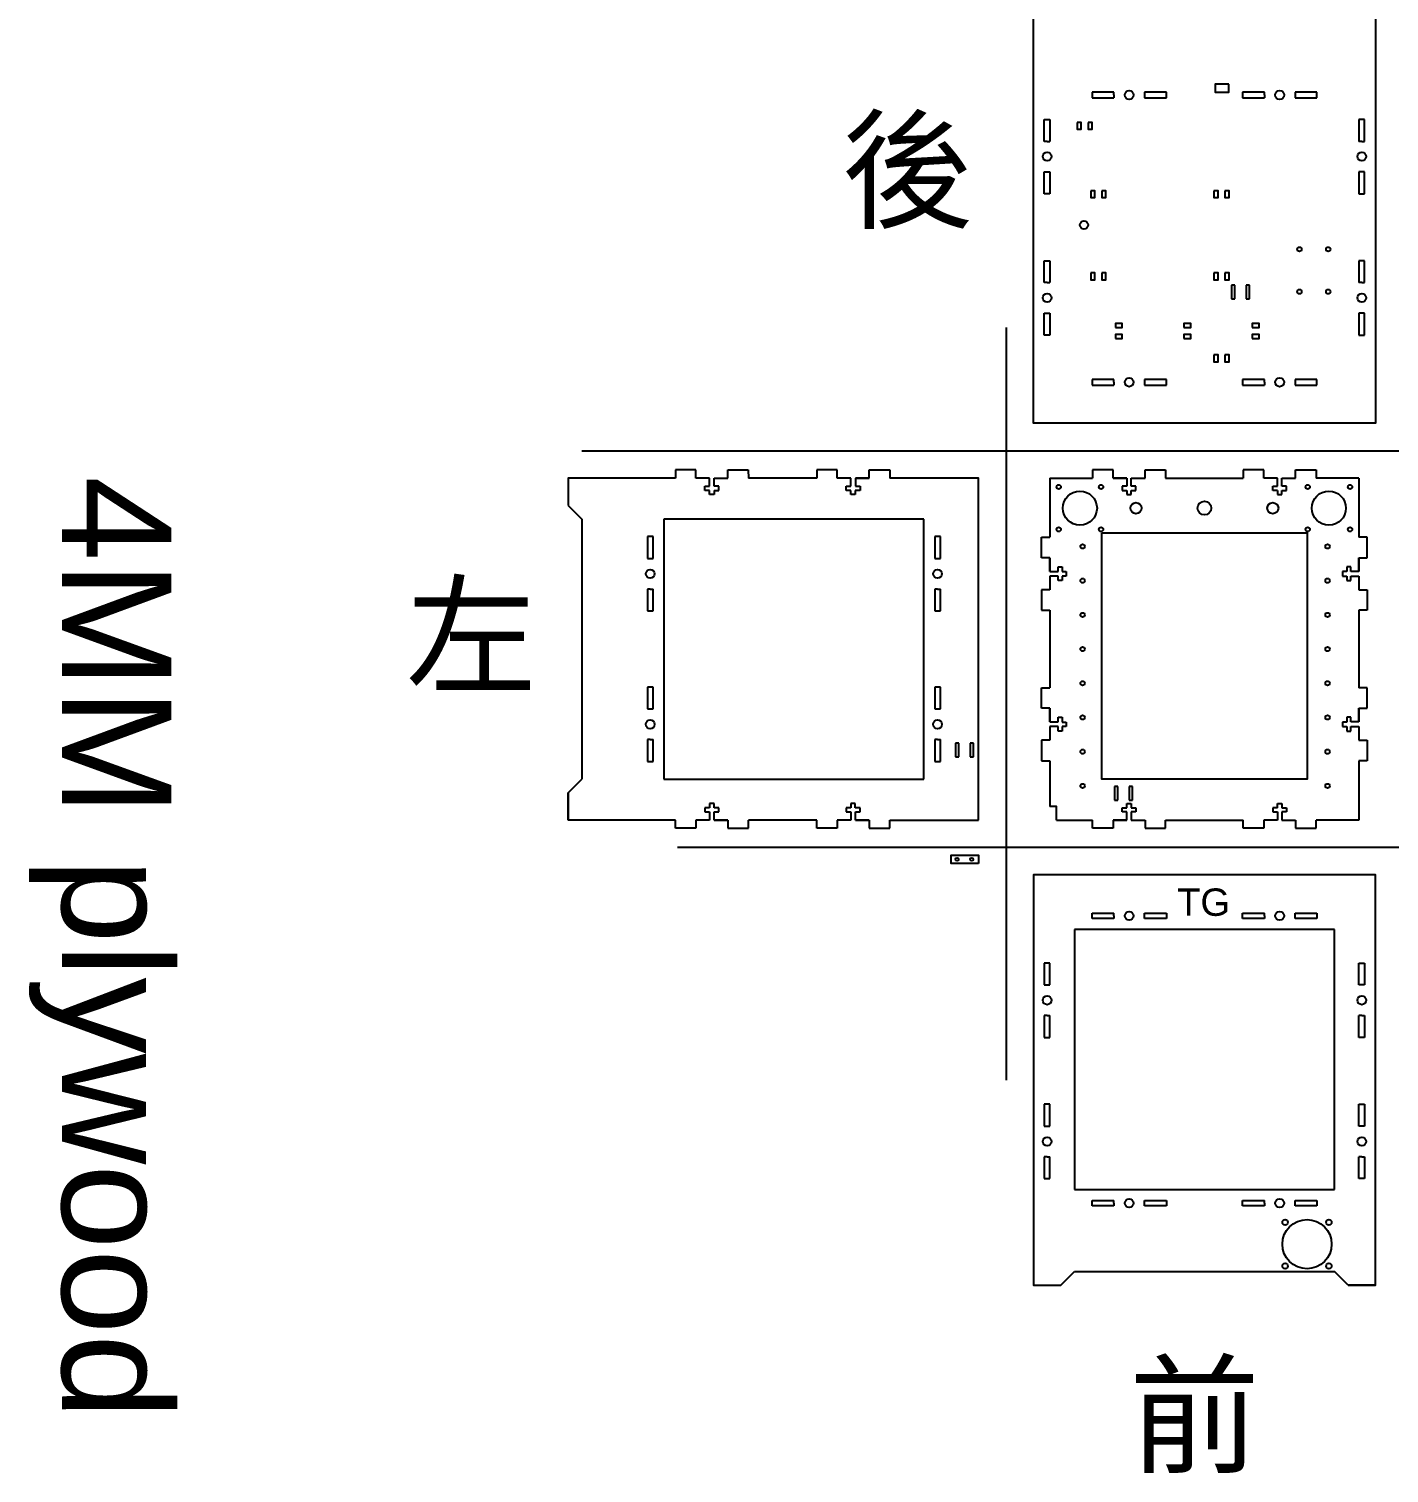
# Model space of a CAD drawing. Header units: millimetres. Extents: x -734 to 2460, y -330 to 1597.
# Drawn here: x -734 to 260, y -137 to 918 of the extents above; entities that cross this region are included whole.
import ezdxf

# ---------------------------------------------------------------- set-up
doc = ezdxf.new("R2010")
doc.units = ezdxf.units.MM
doc.styles.get("Standard").update_dxf_attribs({"font": 'Arial.ttf'})

msp = doc.modelspace()

# ---------------------------------------------------------------- linework, layer by layer
for p, q in [((42.9, 872.01), (42.9, 867.99)), ((58.9, 872.01), (42.9, 872.01)), ((42.9, 872.01), (42.9, 872.01)), ((42.9, 872.01), (42.9, 867.99)), ((42.9, 867.99), (58.9, 867.99)), ((42.9, 867.99), (58.9, 867.99)), ((58.9, 870), (58.9, 872.01)), ((58.9, 871.49), (58.9, 871.49)), ((58.9, 871.49), (58.9, 871.49)), ((58.9, 870), (58.9, 870)), ((58.9, 870), (58.9, 870)), ((58.9, 870), (58.9, 870)), ((58.9, 870), (58.9, 867.99)), ((81.239, 872.01), (81.239, 867.99)), ((97.239, 872.01), (81.239, 872.01)), ((81.239, 872.01), (81.239, 872.01)), ((81.239, 872.01), (81.239, 867.99)), ((81.239, 867.99), (97.239, 867.99)), ((97.239, 870), (97.239, 872.01)), ((97.239, 870), (97.239, 872.01)), ((97.239, 870), (97.239, 870)), ((97.239, 870), (97.239, 870)), ((97.239, 867.99), (97.239, 870)), ((97.239, 870), (97.239, 870)), ((152.9, 872.01), (152.9, 867.99)), ((168.9, 872.01), (152.9, 872.01)), ((152.9, 872.01), (152.9, 872.01)), ((152.9, 872.01), (152.9, 867.99)), ((152.9, 867.99), (168.9, 867.99)), ((152.9, 867.99), (168.9, 867.99)), ((168.9, 870), (168.9, 872.01)), ((168.9, 871.49), (168.9, 871.49)), ((168.9, 871.49), (168.9, 871.49)), ((168.9, 870), (168.9, 870)), ((168.9, 870), (168.9, 870)), ((168.9, 870), (168.9, 870)), ((168.9, 870), (168.9, 867.99)), ((191.239, 872.01), (191.239, 867.99)), ((207.239, 872.01), (191.239, 872.01)), ((191.239, 872.01), (191.239, 872.01)), ((191.239, 872.01), (191.239, 867.99)), ((191.239, 867.99), (207.239, 867.99)), ((207.239, 870), (207.239, 872.01)), ((207.239, 870), (207.239, 872.01)), ((207.239, 870), (207.239, 870)), ((207.239, 870), (207.239, 870)), ((207.239, 867.99), (207.239, 870)), ((207.239, 870), (207.239, 870)), ((7.99, 852.1), (12.01, 852.1)), ((7.99, 836.1), (7.99, 852.1)), ((7.99, 852.1), (7.99, 852.1)), ((7.99, 852.1), (12.01, 852.1)), ((12.01, 852.1), (12.01, 836.1)), ((12.01, 852.1), (12.01, 836.1)), ((237.99, 852.1), (237.99, 836.1)), ((242.01, 852.1), (237.99, 852.1)), ((242.01, 852.1), (237.99, 852.1)), ((237.99, 852.1), (237.99, 836.1)), ((242.01, 836.1), (242.01, 852.1)), ((242.01, 852.1), (242.01, 852.1)), ((10, 836.1), (7.99, 836.1)), ((8.51, 836.1), (8.51, 836.1)), ((8.51, 836.1), (8.51, 836.1)), ((10, 836.1), (10, 836.1)), ((10, 836.1), (10, 836.1)), ((10, 836.1), (10, 836.1)), ((10, 836.1), (12.01, 836.1)), ((240, 836.1), (237.99, 836.1)), ((240, 836.1), (240, 836.1)), ((240, 836.1), (240, 836.1)), ((240, 836.1), (242.01, 836.1)), ((240, 836.1), (240, 836.1)), ((241.49, 836.1), (241.49, 836.1)), ((241.49, 836.1), (241.49, 836.1)), ((7.99, 813.761), (12.01, 813.761)), ((7.99, 797.761), (7.99, 813.761)), ((7.99, 813.761), (7.99, 813.761)), ((7.99, 813.761), (12.01, 813.761)), ((12.01, 813.761), (12.01, 797.761)), ((242.01, 813.761), (237.99, 813.761)), ((242.01, 813.761), (237.99, 813.761)), ((237.99, 813.761), (237.99, 797.761)), ((242.01, 797.761), (242.01, 813.761)), ((242.01, 813.761), (242.01, 813.761)), ((10, 797.761), (7.99, 797.761)), ((10, 797.761), (7.99, 797.761)), ((10, 797.761), (10, 797.761)), ((10, 797.761), (10, 797.761)), ((12.01, 797.761), (10, 797.761)), ((10, 797.761), (10, 797.761)), ((237.99, 797.761), (240, 797.761)), ((240, 797.761), (240, 797.761)), ((240, 797.761), (240, 797.761)), ((240, 797.761), (242.01, 797.761)), ((240, 797.761), (240, 797.761)), ((240, 797.761), (242.01, 797.761)), ((7.99, 748.839), (12.01, 748.839)), ((7.99, 732.839), (7.99, 748.839)), ((7.99, 748.839), (7.99, 748.839)), ((7.99, 748.839), (12.01, 748.839)), ((12.01, 748.839), (12.01, 732.839)), ((12.01, 748.839), (12.01, 732.839)), ((237.99, 748.839), (237.99, 732.839)), ((242.01, 748.839), (237.99, 748.839)), ((242.01, 748.839), (237.99, 748.839)), ((237.99, 748.839), (237.99, 732.839)), ((242.01, 732.839), (242.01, 748.839)), ((242.01, 748.839), (242.01, 748.839)), ((10, 732.839), (7.99, 732.839)), ((8.51, 732.839), (8.51, 732.839)), ((8.51, 732.839), (8.51, 732.839)), ((10, 732.839), (10, 732.839)), ((10, 732.839), (10, 732.839)), ((10, 732.839), (10, 732.839)), ((10, 732.839), (12.01, 732.839)), ((147.3, 731.01), (144.9, 731.01)), ((144.9, 731.01), (144.9, 721.01)), ((147.3, 726.01), (147.3, 731.01)), ((158, 731.01), (155.6, 731.01)), ((155.6, 731.01), (155.6, 721.01)), ((158, 726.01), (158, 731.01)), ((240, 732.839), (237.99, 732.839)), ((240, 732.839), (240, 732.839)), ((240, 732.839), (240, 732.839)), ((240, 732.839), (242.01, 732.839)), ((240, 732.839), (240, 732.839)), ((241.49, 732.839), (241.49, 732.839)), ((241.49, 732.839), (241.49, 732.839)), ((144.9, 721.01), (147.3, 721.01)), ((147.3, 721.01), (147.3, 726.01)), ((155.6, 721.01), (158, 721.01)), ((158, 721.01), (158, 726.01)), ((7.99, 710.5), (12.01, 710.5)), ((7.99, 694.5), (7.99, 710.5)), ((7.99, 710.5), (7.99, 710.5)), ((7.99, 710.5), (12.01, 710.5)), ((12.01, 710.5), (12.01, 694.5)), ((242.01, 710.5), (237.99, 710.5)), ((242.01, 710.5), (237.99, 710.5)), ((237.99, 710.5), (237.99, 694.5)), ((242.01, 694.5), (242.01, 710.5)), ((242.01, 710.5), (242.01, 710.5)), ((10, 694.5), (7.99, 694.5)), ((10, 694.5), (7.99, 694.5)), ((10, 694.5), (10, 694.5)), ((10, 694.5), (10, 694.5)), ((12.01, 694.5), (10, 694.5)), ((10, 694.5), (10, 694.5)), ((237.99, 694.5), (240, 694.5)), ((240, 694.5), (240, 694.5)), ((240, 694.5), (240, 694.5)), ((240, 694.5), (242.01, 694.5)), ((240, 694.5), (240, 694.5)), ((240, 694.5), (242.01, 694.5)), ((42.9, 662.01), (42.9, 657.99)), ((58.9, 662.01), (42.9, 662.01)), ((42.9, 662.01), (42.9, 662.01)), ((42.9, 662.01), (42.9, 657.99)), ((42.9, 657.99), (58.9, 657.99)), ((42.9, 657.99), (58.9, 657.99)), ((58.9, 660), (58.9, 662.01)), ((58.9, 661.49), (58.9, 661.49)), ((58.9, 661.49), (58.9, 661.49)), ((58.9, 660), (58.9, 660)), ((58.9, 660), (58.9, 660)), ((58.9, 660), (58.9, 660)), ((58.9, 660), (58.9, 657.99)), ((81.239, 662.01), (81.239, 657.99)), ((97.239, 662.01), (81.239, 662.01)), ((81.239, 662.01), (81.239, 662.01)), ((81.239, 662.01), (81.239, 657.99)), ((81.239, 657.99), (97.239, 657.99)), ((97.239, 660), (97.239, 662.01)), ((97.239, 660), (97.239, 662.01)), ((97.239, 660), (97.239, 660)), ((97.239, 660), (97.239, 660)), ((97.239, 657.99), (97.239, 660)), ((97.239, 660), (97.239, 660)), ((152.9, 662.01), (152.9, 657.99)), ((168.9, 662.01), (152.9, 662.01)), ((152.9, 662.01), (152.9, 662.01)), ((152.9, 662.01), (152.9, 657.99)), ((152.9, 657.99), (168.9, 657.99)), ((152.9, 657.99), (168.9, 657.99)), ((168.9, 660), (168.9, 662.01)), ((168.9, 661.49), (168.9, 661.49)), ((168.9, 661.49), (168.9, 661.49)), ((168.9, 660), (168.9, 660)), ((168.9, 660), (168.9, 660)), ((168.9, 660), (168.9, 660)), ((168.9, 660), (168.9, 657.99)), ((191.239, 662.01), (191.239, 657.99)), ((207.239, 662.01), (191.239, 662.01)), ((191.239, 662.01), (191.239, 662.01)), ((191.239, 662.01), (191.239, 657.99)), ((191.239, 657.99), (207.239, 657.99)), ((207.239, 660), (207.239, 662.01)), ((207.239, 660), (207.239, 662.01)), ((207.239, 660), (207.239, 660)), ((207.239, 660), (207.239, 660)), ((207.239, 657.99), (207.239, 660)), ((207.239, 660), (207.239, 660)), ((-246.6, 596), (-261.6, 596)), ((-261.6, 596), (-261.6, 590)), ((-246.6, 590), (-246.6, 596)), ((-223.4, 590), (-223.4, 596)), ((-223.4, 596), (-208.4, 596)), ((-208.4, 596), (-208.261, 590)), ((-143.339, 596), (-158.339, 596)), ((-158.339, 596), (-158.339, 590)), ((-143.339, 590), (-143.339, 596)), ((-120, 590), (-120, 596)), ((-120, 596), (-105, 596)), ((-105, 596), (-105, 590)), ((58.261, 596), (43.261, 596)), ((43.261, 596), (43.261, 590)), ((58.261, 590), (58.261, 596)), ((81.6, 590), (81.6, 596)), ((81.6, 596), (96.6, 596)), ((96.6, 596), (96.6, 590)), ((153.4, 596), (153.261, 590)), ((168.4, 596), (153.4, 596)), ((168.4, 590), (168.4, 596)), ((191.6, 590), (191.6, 596)), ((191.6, 596), (206.6, 596)), ((206.6, 596), (206.6, 590)), ((-340, 590), (-340, 570)), ((-236.6, 590), (-246.6, 590)), ((-240, 581), (-240, 584)), ((-240, 584), (-236.6, 584)), ((-236.6, 581), (-240, 581)), ((-236.6, 584), (-236.6, 590)), ((-236.6, 578), (-236.6, 581)), ((-233.4, 584), (-233.4, 590)), ((-233.4, 590), (-223.4, 590)), ((-230, 584), (-233.4, 584)), ((-233.4, 581), (-233.4, 578)), ((-233.4, 581), (-233.4, 581)), ((-233.4, 581), (-230, 581)), ((-230, 581), (-230, 584)), ((-133.339, 590), (-143.339, 590)), ((-136.739, 581), (-136.739, 584)), ((-136.739, 584), (-133.339, 584)), ((-133.339, 581), (-136.739, 581)), ((-133.339, 584), (-133.339, 590)), ((-133.339, 578), (-133.339, 581)), ((-126.6, 581), (-130.139, 581)), ((-130.139, 581), (-130.139, 578)), ((-130, 590), (-130, 584)), ((-130, 590), (-120, 590)), ((-130, 584), (-126.6, 584)), ((-126.6, 584), (-126.6, 581)), ((12.01, 590), (43.261, 590)), ((12.01, 590), (12.01, 546.739)), ((68.261, 590), (58.261, 590)), ((68.261, 584), (64.861, 584)), ((64.861, 584), (64.861, 581)), ((64.861, 581), (68.4, 581)), ((68.261, 590), (68.261, 584)), ((68.4, 581), (68.4, 578)), ((71.6, 584), (71.6, 590)), ((71.6, 590), (81.6, 590)), ((75, 584), (71.6, 584)), ((71.6, 578), (71.6, 581)), ((71.6, 581), (75, 581)), ((75, 581), (75, 584)), ((96.6, 590), (153.261, 590)), ((178.4, 590), (168.4, 590)), ((175, 581), (175, 584)), ((175, 584), (178.4, 584)), ((178.4, 581), (175, 581)), ((178.4, 584), (178.4, 590)), ((178.4, 581), (178.4, 578)), ((178.4, 581), (178.4, 581)), ((181.6, 584), (181.6, 590)), ((181.6, 590), (191.6, 590)), ((185, 584), (181.6, 584)), ((181.6, 578), (181.6, 581)), ((181.6, 581), (185, 581)), ((185, 581), (185, 584)), ((237.99, 590), (206.6, 590)), ((237.99, 590), (237.99, 546.739)), ((-233.4, 578), (-236.6, 578)), ((-130.139, 578), (-133.339, 578)), ((68.4, 578), (71.6, 578)), ((178.4, 578), (181.6, 578)), ((-340, 570), (-330, 560)), ((-330, 560), (-330, 370)), ((-270, 560), (-270, 370)), ((-80, 560), (-270, 560)), ((-80, 370), (-80, 560)), ((-280, 547.239), (-282.01, 547.239)), ((-280, 547.239), (-282.01, 547.239)), ((-282.01, 547.239), (-282.01, 531.239)), ((-280, 547.239), (-280, 547.239)), ((-280, 547.239), (-280, 547.239)), ((-277.99, 547.239), (-280, 547.239)), ((-280, 547.239), (-280, 547.239)), ((-277.99, 531.239), (-277.99, 547.239)), ((-70, 547.239), (-72.01, 547.239)), ((-70, 547.239), (-72.01, 547.239)), ((-72.01, 547.239), (-72.01, 531.239)), ((-70, 547.239), (-70, 547.239)), ((-70, 547.239), (-70, 547.239)), ((-67.99, 547.239), (-70, 547.239)), ((-70, 547.239), (-70, 547.239)), ((-67.99, 531.239), (-67.99, 547.239)), ((6.01, 531.739), (6.01, 546.739)), ((6.01, 546.739), (12.01, 546.739)), ((243.99, 546.739), (237.99, 546.739)), ((243.99, 531.739), (243.99, 546.739)), ((-282.01, 531.239), (-277.99, 531.239)), ((-282.01, 531.239), (-282.01, 531.239)), ((-282.01, 531.239), (-277.99, 531.239)), ((-72.01, 531.239), (-67.99, 531.239)), ((-72.01, 531.239), (-72.01, 531.239)), ((-72.01, 531.239), (-67.99, 531.239)), ((12.01, 531.739), (6.01, 531.739)), ((12.01, 521.739), (12.01, 531.739)), ((237.99, 521.739), (237.99, 531.739)), ((237.99, 531.739), (243.99, 531.739)), ((12.01, 521.739), (18.01, 521.739)), ((18.01, 518.4), (12.01, 518.4)), ((12.01, 518.4), (12.01, 508.4)), ((18.01, 521.739), (18.01, 525.139)), ((18.01, 525.139), (21.01, 525.139)), ((18.01, 515), (18.01, 518.4)), ((21.01, 525.139), (21.01, 521.6)), ((21.01, 521.6), (24.01, 521.6)), ((24.01, 518.4), (21.01, 518.4)), ((21.01, 518.4), (21.01, 515)), ((24.01, 521.6), (24.01, 518.4)), ((228.99, 521.6), (225.99, 521.6)), ((225.99, 521.6), (225.99, 518.4)), ((225.99, 518.4), (228.99, 518.4)), ((231.99, 525.139), (228.99, 525.139)), ((228.99, 525.139), (228.99, 521.6)), ((228.99, 518.4), (228.99, 515)), ((231.99, 521.739), (231.99, 525.139)), ((237.99, 521.739), (231.99, 521.739)), ((231.99, 515), (231.99, 518.4)), ((231.99, 518.4), (237.99, 518.4)), ((237.99, 518.4), (237.99, 508.4)), ((-280, 508.9), (-282.01, 508.9)), ((-282.01, 508.9), (-282.01, 492.9)), ((-281.49, 508.9), (-281.49, 508.9)), ((-281.49, 508.9), (-281.49, 508.9)), ((-280, 508.9), (-280, 508.9)), ((-280, 508.9), (-280, 508.9)), ((-280, 508.9), (-280, 508.9)), ((-280, 508.9), (-277.99, 508.9)), ((-277.99, 492.9), (-277.99, 508.9)), ((-277.99, 492.9), (-277.99, 508.9)), ((-70, 508.9), (-72.01, 508.9)), ((-72.01, 508.9), (-72.01, 492.9)), ((-71.49, 508.9), (-71.49, 508.9)), ((-71.49, 508.9), (-71.49, 508.9)), ((-70, 508.9), (-70, 508.9)), ((-70, 508.9), (-70, 508.9)), ((-70, 508.9), (-70, 508.9)), ((-70, 508.9), (-67.99, 508.9)), ((-67.99, 492.9), (-67.99, 508.9)), ((-67.99, 492.9), (-67.99, 508.9)), ((12.01, 508.4), (6.01, 508.4)), ((6.01, 508.4), (6.01, 493.4)), ((21.01, 515), (18.01, 515)), ((228.99, 515), (231.99, 515)), ((237.99, 508.4), (243.99, 508.4)), ((243.99, 508.4), (243.99, 493.4)), ((-282.01, 492.9), (-277.99, 492.9)), ((-282.01, 492.9), (-282.01, 492.9)), ((-282.01, 492.9), (-277.99, 492.9)), ((-72.01, 492.9), (-67.99, 492.9)), ((-72.01, 492.9), (-72.01, 492.9)), ((-72.01, 492.9), (-67.99, 492.9)), ((6.01, 493.4), (12.01, 493.4)), ((12.01, 493.4), (12.01, 436.739)), ((243.99, 493.4), (237.99, 493.4)), ((237.99, 493.4), (237.99, 436.739)), ((-280, 437.239), (-282.01, 437.239)), ((-280, 437.239), (-282.01, 437.239)), ((-282.01, 437.239), (-282.01, 421.239)), ((-280, 437.239), (-280, 437.239)), ((-280, 437.239), (-280, 437.239)), ((-277.99, 437.239), (-280, 437.239)), ((-280, 437.239), (-280, 437.239)), ((-277.99, 421.239), (-277.99, 437.239)), ((-70, 437.239), (-72.01, 437.239)), ((-70, 437.239), (-72.01, 437.239)), ((-72.01, 437.239), (-72.01, 421.239)), ((-70, 437.239), (-70, 437.239)), ((-70, 437.239), (-70, 437.239)), ((-67.99, 437.239), (-70, 437.239)), ((-70, 437.239), (-70, 437.239)), ((-67.99, 421.239), (-67.99, 437.239)), ((6.01, 421.739), (6.01, 436.739)), ((6.01, 436.739), (12.01, 436.739)), ((243.99, 436.739), (237.99, 436.739)), ((243.99, 421.739), (243.99, 436.739)), ((-282.01, 421.239), (-277.99, 421.239)), ((-282.01, 421.239), (-282.01, 421.239)), ((-282.01, 421.239), (-277.99, 421.239)), ((-72.01, 421.239), (-67.99, 421.239)), ((-72.01, 421.239), (-72.01, 421.239)), ((-72.01, 421.239), (-67.99, 421.239)), ((12.01, 421.739), (6.01, 421.739)), ((12.01, 411.739), (12.01, 421.739)), ((12.01, 411.739), (18.01, 411.739)), ((18.01, 411.739), (18.01, 415.139)), ((18.01, 415.139), (21.01, 415.139)), ((21.01, 415.139), (21.01, 411.6)), ((231.99, 415.139), (228.99, 415.139)), ((228.99, 415.139), (228.99, 411.6)), ((231.99, 411.739), (231.99, 415.139)), ((237.99, 411.739), (231.99, 411.739)), ((237.99, 411.739), (237.99, 421.739)), ((237.99, 421.739), (243.99, 421.739)), ((18.01, 408.4), (12.01, 408.4)), ((12.01, 408.4), (12.01, 398.4)), ((18.01, 405), (18.01, 408.4)), ((21.01, 405), (18.01, 405)), ((21.01, 411.6), (24.01, 411.6)), ((24.01, 408.4), (21.01, 408.4)), ((21.01, 408.4), (21.01, 405)), ((24.01, 411.6), (24.01, 408.4)), ((228.99, 411.6), (225.99, 411.6)), ((225.99, 411.6), (225.99, 408.4)), ((225.99, 408.4), (228.99, 408.4)), ((228.99, 408.4), (228.99, 405)), ((228.99, 405), (231.99, 405)), ((231.99, 405), (231.99, 408.4)), ((231.99, 408.4), (237.99, 408.4)), ((237.99, 408.4), (237.99, 398.4)), ((-280, 398.9), (-282.01, 398.9)), ((-282.01, 398.9), (-282.01, 382.9)), ((-281.49, 398.9), (-281.49, 398.9)), ((-281.49, 398.9), (-281.49, 398.9)), ((-280, 398.9), (-280, 398.9)), ((-280, 398.9), (-280, 398.9)), ((-280, 398.9), (-280, 398.9)), ((-280, 398.9), (-277.99, 398.9)), ((-277.99, 382.9), (-277.99, 398.9)), ((-277.99, 382.9), (-277.99, 398.9)), ((-70, 398.9), (-72.01, 398.9)), ((-72.01, 398.9), (-72.01, 382.9)), ((-71.49, 398.9), (-71.49, 398.9)), ((-71.49, 398.9), (-71.49, 398.9)), ((-70, 398.9), (-70, 398.9)), ((-70, 398.9), (-70, 398.9)), ((-70, 398.9), (-70, 398.9)), ((-70, 398.9), (-67.99, 398.9)), ((-67.99, 382.9), (-67.99, 398.9)), ((-67.99, 382.9), (-67.99, 398.9)), ((-54.5, 396.3), (-56.9, 396.3)), ((-56.9, 396.3), (-56.9, 386.3)), ((-54.5, 391.3), (-54.5, 396.3)), ((-54.5, 386.3), (-54.5, 391.3)), ((-43.8, 396.3), (-46.2, 396.3)), ((-46.2, 396.3), (-46.2, 386.3)), ((-43.8, 391.3), (-43.8, 396.3)), ((-43.8, 386.3), (-43.8, 391.3)), ((12.01, 398.4), (6.01, 398.4)), ((6.01, 398.4), (6.01, 383.4)), ((237.99, 398.4), (243.99, 398.4)), ((243.99, 398.4), (243.99, 383.4)), ((-282.01, 382.9), (-277.99, 382.9)), ((-282.01, 382.9), (-282.01, 382.9)), ((-282.01, 382.9), (-277.99, 382.9)), ((-72.01, 382.9), (-67.99, 382.9)), ((-72.01, 382.9), (-72.01, 382.9)), ((-72.01, 382.9), (-67.99, 382.9)), ((-56.9, 386.3), (-54.5, 386.3)), ((-46.2, 386.3), (-43.8, 386.3)), ((6.01, 383.4), (12.01, 383.4)), ((12.01, 383.4), (12.01, 350)), ((243.99, 383.4), (237.99, 383.4)), ((237.99, 383.4), (237.99, 340)), ((-340, 360), (-330, 370)), ((-270, 370), (-80, 370)), ((-340, 340), (-340, 360)), ((61.689, 364.5), (59.289, 364.5)), ((59.289, 364.5), (59.289, 354.5)), ((61.689, 359.5), (61.689, 364.5)), ((61.689, 354.5), (61.689, 359.5)), ((72.389, 364.5), (69.989, 364.5)), ((69.989, 364.5), (69.989, 354.5)), ((72.389, 359.5), (72.389, 364.5)), ((72.389, 354.5), (72.389, 359.5)), ((-236.6, 349), (-240, 349)), ((-240, 349), (-240, 346)), ((-233.4, 352), (-236.6, 352)), ((-236.6, 352), (-236.6, 349)), ((-233.4, 349), (-233.4, 352)), ((-229.861, 349), (-233.4, 349)), ((-229.861, 346), (-229.861, 349)), ((-133.339, 349), (-136.739, 349)), ((-136.739, 349), (-136.739, 346)), ((-130.139, 352), (-133.339, 352)), ((-133.339, 352), (-133.339, 349)), ((-130.139, 349), (-130.139, 352)), ((-126.6, 349), (-130.139, 349)), ((-126.6, 346), (-126.6, 349)), ((59.289, 354.5), (61.689, 354.5)), ((64.861, 346), (64.861, 349)), ((64.861, 349), (68.4, 349)), ((68.4, 349), (68.4, 352)), ((68.4, 352), (71.6, 352)), ((69.989, 354.5), (72.389, 354.5)), ((71.6, 352), (71.6, 349)), ((71.6, 349), (75, 349)), ((75, 349), (75, 346)), ((178.4, 349), (175, 349)), ((175, 349), (175, 346)), ((178.4, 349), (178.4, 352)), ((178.4, 352), (181.6, 352)), ((178.4, 349), (178.4, 349)), ((181.6, 352), (181.6, 349)), ((181.6, 349), (185, 349)), ((185, 349), (185, 346)), ((-261.6, 340), (-340, 340)), ((-261.6, 334), (-261.6, 340)), ((-236.6, 340), (-246.6, 340)), ((-246.6, 340), (-246.6, 334)), ((-240, 346), (-236.6, 346)), ((-236.6, 346), (-236.6, 340)), ((-233.261, 340), (-233.261, 346)), ((-233.261, 346), (-229.861, 346)), ((-233.261, 340), (-223.261, 340)), ((-223.261, 340), (-223.261, 334)), ((-208.261, 334), (-208.261, 340)), ((-158.339, 334), (-158.339, 340)), ((-133.339, 340), (-143.339, 340)), ((-143.339, 340), (-143.339, 334)), ((-136.739, 346), (-133.339, 346)), ((-133.339, 346), (-133.339, 340)), ((-130, 340), (-130, 346)), ((-130, 346), (-126.6, 346)), ((-130, 340), (-120, 340)), ((-120, 340), (-120, 334)), ((-105, 334), (-105, 340)), ((-105, 340), (-40, 340)), ((17.01, 340), (43.261, 340)), ((43.261, 334), (43.261, 340)), ((68.261, 340), (58.261, 340)), ((58.261, 340), (58.261, 334)), ((68.261, 346), (64.861, 346)), ((68.261, 340), (68.261, 346)), ((75, 346), (71.6, 346)), ((71.6, 346), (71.6, 340)), ((71.6, 340), (81.6, 340)), ((81.6, 340), (81.6, 334)), ((96.6, 334), (96.6, 340)), ((96.6, 340), (153.261, 340)), ((153.4, 334), (153.261, 340)), ((178.4, 340), (168.4, 340)), ((168.4, 340), (168.4, 334)), ((175, 346), (178.4, 346)), ((178.4, 346), (178.4, 340)), ((185, 346), (181.6, 346)), ((181.6, 346), (181.6, 340)), ((181.6, 340), (191.6, 340)), ((191.6, 340), (191.6, 334)), ((206.6, 334), (206.6, 340)), ((237.99, 340), (206.6, 340)), ((-246.6, 334), (-261.6, 334)), ((-223.261, 334), (-208.261, 334)), ((-143.339, 334), (-158.339, 334)), ((-120, 334), (-105, 334)), ((58.261, 334), (43.261, 334)), ((81.6, 334), (96.6, 334)), ((168.4, 334), (153.4, 334)), ((191.6, 334), (206.6, 334)), ((42.9, 272.01), (58.9, 272.01)), ((42.9, 267.99), (42.9, 272.01)), ((42.9, 267.99), (42.9, 272.01)), ((42.9, 272.01), (58.9, 272.01)), ((58.9, 267.99), (42.9, 267.99)), ((42.9, 267.99), (42.9, 267.99)), ((58.9, 270), (58.9, 272.01)), ((58.9, 270), (58.9, 270)), ((58.9, 270), (58.9, 270)), ((58.9, 270), (58.9, 267.99)), ((58.9, 270), (58.9, 270)), ((58.9, 268.51), (58.9, 268.51)), ((58.9, 268.51), (58.9, 268.51)), ((81.239, 267.99), (81.239, 272.01)), ((81.239, 267.99), (81.239, 272.01)), ((81.239, 272.01), (97.239, 272.01)), ((97.239, 267.99), (81.239, 267.99)), ((81.239, 267.99), (81.239, 267.99)), ((97.239, 272.01), (97.239, 270)), ((97.239, 270), (97.239, 270)), ((97.239, 270), (97.239, 270)), ((97.239, 270), (97.239, 267.99)), ((97.239, 270), (97.239, 270)), ((97.239, 270), (97.239, 267.99)), ((152.9, 272.01), (168.9, 272.01)), ((152.9, 267.99), (152.9, 272.01)), ((152.9, 267.99), (152.9, 272.01)), ((152.9, 272.01), (168.9, 272.01)), ((168.9, 267.99), (152.9, 267.99)), ((152.9, 267.99), (152.9, 267.99)), ((168.9, 270), (168.9, 272.01)), ((168.9, 270), (168.9, 270)), ((168.9, 270), (168.9, 270)), ((168.9, 270), (168.9, 267.99)), ((168.9, 270), (168.9, 270)), ((168.9, 268.51), (168.9, 268.51)), ((168.9, 268.51), (168.9, 268.51)), ((191.239, 267.99), (191.239, 272.01)), ((191.239, 267.99), (191.239, 272.01)), ((191.239, 272.01), (207.239, 272.01)), ((207.239, 267.99), (191.239, 267.99)), ((191.239, 267.99), (191.239, 267.99)), ((207.239, 272.01), (207.239, 270)), ((207.239, 270), (207.239, 270)), ((207.239, 270), (207.239, 270)), ((207.239, 270), (207.239, 267.99)), ((207.239, 270), (207.239, 270)), ((207.239, 270), (207.239, 267.99)), ((220, 260), (30, 260)), ((30, 260), (30, 70)), ((220, 70), (220, 260)), ((10, 235.5), (7.99, 235.5)), ((10, 235.5), (7.99, 235.5)), ((7.99, 235.5), (7.99, 219.5)), ((10, 235.5), (10, 235.5)), ((10, 235.5), (10, 235.5)), ((12.01, 235.5), (10, 235.5)), ((10, 235.5), (10, 235.5)), ((12.01, 219.5), (12.01, 235.5)), ((237.99, 235.5), (240, 235.5)), ((237.99, 219.5), (237.99, 235.5)), ((240, 235.5), (240, 235.5)), ((240, 235.5), (240, 235.5)), ((240, 235.5), (242.01, 235.5)), ((240, 235.5), (240, 235.5)), ((240, 235.5), (242.01, 235.5)), ((242.01, 235.5), (242.01, 219.5)), ((7.99, 219.5), (12.01, 219.5)), ((7.99, 219.5), (7.99, 219.5)), ((7.99, 219.5), (12.01, 219.5)), ((242.01, 219.5), (237.99, 219.5)), ((242.01, 219.5), (237.99, 219.5)), ((242.01, 219.5), (242.01, 219.5)), ((10, 197.161), (7.99, 197.161)), ((7.99, 197.161), (7.99, 181.161)), ((8.51, 197.161), (8.51, 197.161)), ((8.51, 197.161), (8.51, 197.161)), ((10, 197.161), (10, 197.161)), ((10, 197.161), (10, 197.161)), ((10, 197.161), (10, 197.161)), ((10, 197.161), (12.01, 197.161)), ((12.01, 181.161), (12.01, 197.161)), ((12.01, 181.161), (12.01, 197.161)), ((237.99, 181.161), (237.99, 197.161)), ((237.99, 181.161), (237.99, 197.161)), ((240, 197.161), (237.99, 197.161)), ((240, 197.161), (240, 197.161)), ((240, 197.161), (240, 197.161)), ((240, 197.161), (242.01, 197.161)), ((240, 197.161), (240, 197.161)), ((241.49, 197.161), (241.49, 197.161)), ((241.49, 197.161), (241.49, 197.161)), ((242.01, 197.161), (242.01, 181.161)), ((7.99, 181.161), (12.01, 181.161)), ((7.99, 181.161), (7.99, 181.161)), ((7.99, 181.161), (12.01, 181.161)), ((242.01, 181.161), (237.99, 181.161)), ((242.01, 181.161), (237.99, 181.161)), ((242.01, 181.161), (242.01, 181.161)), ((10, 132.239), (7.99, 132.239)), ((10, 132.239), (7.99, 132.239)), ((7.99, 132.239), (7.99, 116.239)), ((10, 132.239), (10, 132.239)), ((10, 132.239), (10, 132.239)), ((12.01, 132.239), (10, 132.239)), ((10, 132.239), (10, 132.239)), ((12.01, 116.239), (12.01, 132.239)), ((237.99, 132.239), (240, 132.239)), ((237.99, 116.239), (237.99, 132.239)), ((240, 132.239), (240, 132.239)), ((240, 132.239), (240, 132.239)), ((240, 132.239), (242.01, 132.239)), ((240, 132.239), (240, 132.239)), ((240, 132.239), (242.01, 132.239)), ((242.01, 132.239), (242.01, 116.239)), ((7.99, 116.239), (12.01, 116.239)), ((7.99, 116.239), (7.99, 116.239)), ((7.99, 116.239), (12.01, 116.239)), ((242.01, 116.239), (237.99, 116.239)), ((242.01, 116.239), (237.99, 116.239)), ((242.01, 116.239), (242.01, 116.239)), ((10, 93.9), (7.99, 93.9)), ((7.99, 93.9), (7.99, 77.9)), ((8.51, 93.9), (8.51, 93.9)), ((8.51, 93.9), (8.51, 93.9)), ((10, 93.9), (10, 93.9)), ((10, 93.9), (10, 93.9)), ((10, 93.9), (10, 93.9)), ((10, 93.9), (12.01, 93.9)), ((12.01, 77.9), (12.01, 93.9)), ((12.01, 77.9), (12.01, 93.9)), ((237.99, 77.9), (237.99, 93.9)), ((237.99, 77.9), (237.99, 93.9)), ((240, 93.9), (237.99, 93.9)), ((240, 93.9), (240, 93.9)), ((240, 93.9), (240, 93.9)), ((240, 93.9), (242.01, 93.9)), ((240, 93.9), (240, 93.9)), ((241.49, 93.9), (241.49, 93.9)), ((241.49, 93.9), (241.49, 93.9)), ((242.01, 93.9), (242.01, 77.9)), ((7.99, 77.9), (12.01, 77.9)), ((7.99, 77.9), (7.99, 77.9)), ((7.99, 77.9), (12.01, 77.9)), ((242.01, 77.9), (237.99, 77.9)), ((242.01, 77.9), (237.99, 77.9)), ((242.01, 77.9), (242.01, 77.9)), ((30, 70), (220, 70)), ((42.9, 62.01), (58.9, 62.01)), ((42.9, 57.99), (42.9, 62.01)), ((42.9, 57.99), (42.9, 62.01)), ((42.9, 62.01), (58.9, 62.01)), ((58.9, 57.99), (42.9, 57.99)), ((42.9, 57.99), (42.9, 57.99)), ((58.9, 60), (58.9, 62.01)), ((58.9, 60), (58.9, 60)), ((58.9, 60), (58.9, 60)), ((58.9, 60), (58.9, 57.99)), ((58.9, 60), (58.9, 60)), ((58.9, 58.51), (58.9, 58.51)), ((58.9, 58.51), (58.9, 58.51)), ((81.239, 57.99), (81.239, 62.01)), ((81.239, 57.99), (81.239, 62.01)), ((81.239, 62.01), (97.239, 62.01)), ((97.239, 57.99), (81.239, 57.99)), ((81.239, 57.99), (81.239, 57.99)), ((97.239, 62.01), (97.239, 60)), ((97.239, 60), (97.239, 60)), ((97.239, 60), (97.239, 60)), ((97.239, 60), (97.239, 57.99)), ((97.239, 60), (97.239, 60)), ((97.239, 60), (97.239, 57.99)), ((152.9, 62.01), (168.9, 62.01)), ((152.9, 57.99), (152.9, 62.01)), ((152.9, 57.99), (152.9, 62.01)), ((152.9, 62.01), (168.9, 62.01)), ((168.9, 57.99), (152.9, 57.99)), ((152.9, 57.99), (152.9, 57.99)), ((168.9, 60), (168.9, 62.01)), ((168.9, 60), (168.9, 60)), ((168.9, 60), (168.9, 60)), ((168.9, 60), (168.9, 57.99)), ((168.9, 60), (168.9, 60)), ((168.9, 58.51), (168.9, 58.51)), ((168.9, 58.51), (168.9, 58.51)), ((191.239, 57.99), (191.239, 62.01)), ((191.239, 57.99), (191.239, 62.01)), ((191.239, 62.01), (207.239, 62.01)), ((207.239, 57.99), (191.239, 57.99)), ((191.239, 57.99), (191.239, 57.99)), ((207.239, 62.01), (207.239, 60)), ((207.239, 60), (207.239, 60)), ((207.239, 60), (207.239, 60)), ((207.239, 60), (207.239, 57.99)), ((207.239, 60), (207.239, 60)), ((207.239, 60), (207.239, 57.99)), ((0, 0), (20, 0)), ((20, 0), (30, 10)), ((30, 10), (220, 10)), ((230, 0), (220, 10)), ((250, 0), (230, 0))]:
    msp.add_line(p, q)
at = {"color": 2}
for p, q in [((-20, 700), (-20, 150)), ((-330, 610), (370, 610)), ((350, 320), (-260, 320))]:
    msp.add_line(p, q, dxfattribs=at)
for points in [[(230, 930), (250, 930), (250, 630), (0, 630), (0, 930), (20, 930)], [(-261.6, 590), (-340, 590), (-340, 570)], [(-236.6, 590), (-246.6, 590)], [(-158.339, 590), (-208.261, 590)], [(-133.339, 590), (-143.339, 590)], [(-120, 590), (-130, 590)], [(-40, 340), (-40, 590), (-105, 590)], [(58.261, 590), (68.261, 590)], [(71.6, 590), (81.6, 590)], [(181.6, 590), (191.6, 590)], [(12.01, 531.739), (12.01, 521.739)], [(237.99, 531.739), (237.99, 521.739)], [(12.01, 518.4), (12.01, 508.4)], [(237.99, 518.4), (237.99, 508.4)], [(12.01, 421.739), (12.01, 411.739)], [(237.99, 421.739), (237.99, 411.739)], [(12.01, 408.4), (12.01, 398.4)], [(237.99, 408.4), (237.99, 398.4)], [(-340, 360), (-340, 340)], [(17.01, 340), (17.01, 350), (12.01, 350)], [(-236.6, 340), (-246.6, 340)], [(-223.261, 340), (-233.261, 340)], [(-158.339, 340), (-208.261, 340)], [(-133.339, 340), (-143.339, 340)], [(-120, 340), (-130, 340)], [(58.261, 340), (68.261, 340)], [(71.6, 340), (81.6, 340)], [(181.6, 340), (191.6, 340)], [(230, 0), (250, 0), (250, 300), (0, 300), (0, 0), (20, 0)]]:
    msp.add_lwpolyline(points)
for points in [[(142.9, 878.01), (132.9, 878.01), (132.9, 872.01), (142.9, 872.01)], [(32, 850), (32, 845), (35, 845), (35, 850)], [(40, 850), (40, 845), (43, 845), (43, 850)], [(42, 800), (42, 795), (45, 795), (45, 800)], [(50, 800), (50, 795), (53, 795), (53, 800)], [(132, 800), (132, 795), (135, 795), (135, 800)], [(140, 800), (140, 795), (143, 795), (143, 800)], [(42, 740), (42, 735), (45, 735), (45, 740)], [(50, 740), (50, 735), (53, 735), (53, 740)], [(132, 740), (132, 735), (135, 735), (135, 740)], [(140, 740), (140, 735), (143, 735), (143, 740)], [(60, 700), (65, 700), (65, 703), (60, 703)], [(110, 700), (115, 700), (115, 703), (110, 703)], [(160, 700), (165, 700), (165, 703), (160, 703)], [(60, 692), (65, 692), (65, 695), (60, 695)], [(110, 692), (115, 692), (115, 695), (110, 695)], [(160, 692), (165, 692), (165, 695), (160, 695)], [(132, 680), (132, 675), (135, 675), (135, 680)], [(140, 680), (140, 675), (143, 675), (143, 680)], [(50, 550), (200, 550), (200, 370), (50, 370)], [(-40, 308.3), (-60, 308.3), (-60, 314.3), (-40, 314.3)]]:
    msp.add_lwpolyline(points, close=True)
for centre, radius in [((70, 870), 3.2), ((180, 870), 3.2), ((10, 825), 3.2), ((240, 825), 3.2), ((37, 775), 3), ((194.49, 757.239), 1.6), ((215.49, 757.239), 1.6), ((10, 721.739), 3.2), ((194.49, 726.239), 1.6), ((215.49, 726.239), 1.6), ((240, 721.739), 3.2), ((70, 660), 3.2), ((180, 660), 3.2), ((18.51, 583.5), 1.6), ((49.51, 583.5), 1.6), ((200.49, 583.5), 1.6), ((231.49, 583.5), 1.6), ((34.01, 568), 12.5), ((75, 568), 4.05), ((125, 568), 5), ((175, 568), 4.05), ((215.99, 568), 12.5), ((18.51, 552.5), 1.6), ((49.51, 552.5), 1.6), ((200.49, 552.5), 1.6), ((231.49, 552.5), 1.6), ((36, 540), 1.6), ((215, 540), 1.6), ((-280, 520), 3.2), ((-70, 520), 3.2), ((36, 515), 1.6), ((215, 515), 1.6), ((36, 490), 1.6), ((215, 490), 1.6), ((36, 465), 1.6), ((215, 465), 1.6), ((36, 440), 1.6), ((215, 440), 1.6), ((-280, 410), 3.2), ((-70, 410), 3.2), ((36, 415), 1.6), ((215, 415), 1.6), ((36, 390), 1.6), ((215, 390), 1.6), ((36, 365), 1.6), ((215, 365), 1.6), ((-55.7, 311.3), 1.2), ((-45, 311.3), 1.2), ((70, 270), 3.2), ((180, 270), 3.2), ((10, 208.261), 3.2), ((240, 208.261), 3.2), ((10, 105), 3.2), ((240, 105), 3.2), ((70, 60), 3.2), ((180, 60), 3.2), ((184, 46), 2), ((200, 30), 18), ((216, 46), 2), ((184, 14), 2), ((216, 14), 2)]:
    msp.add_circle(centre, radius)

# ---------------------------------------------------------------- texts
for s, p in [('後', (-140, 780)), ('   左  ', (-540, 440)), ('前', (70, -130))]:
    msp.add_text(s, height=70).set_placement(p)
msp.add_text('4MM plywood', height=80, rotation=270).set_placement((-710, 591.358))
at = {"color": 4}
msp.add_text('TG', height=20, dxfattribs=at).set_placement((105, 270))

doc.saveas('drawing.dxf')
